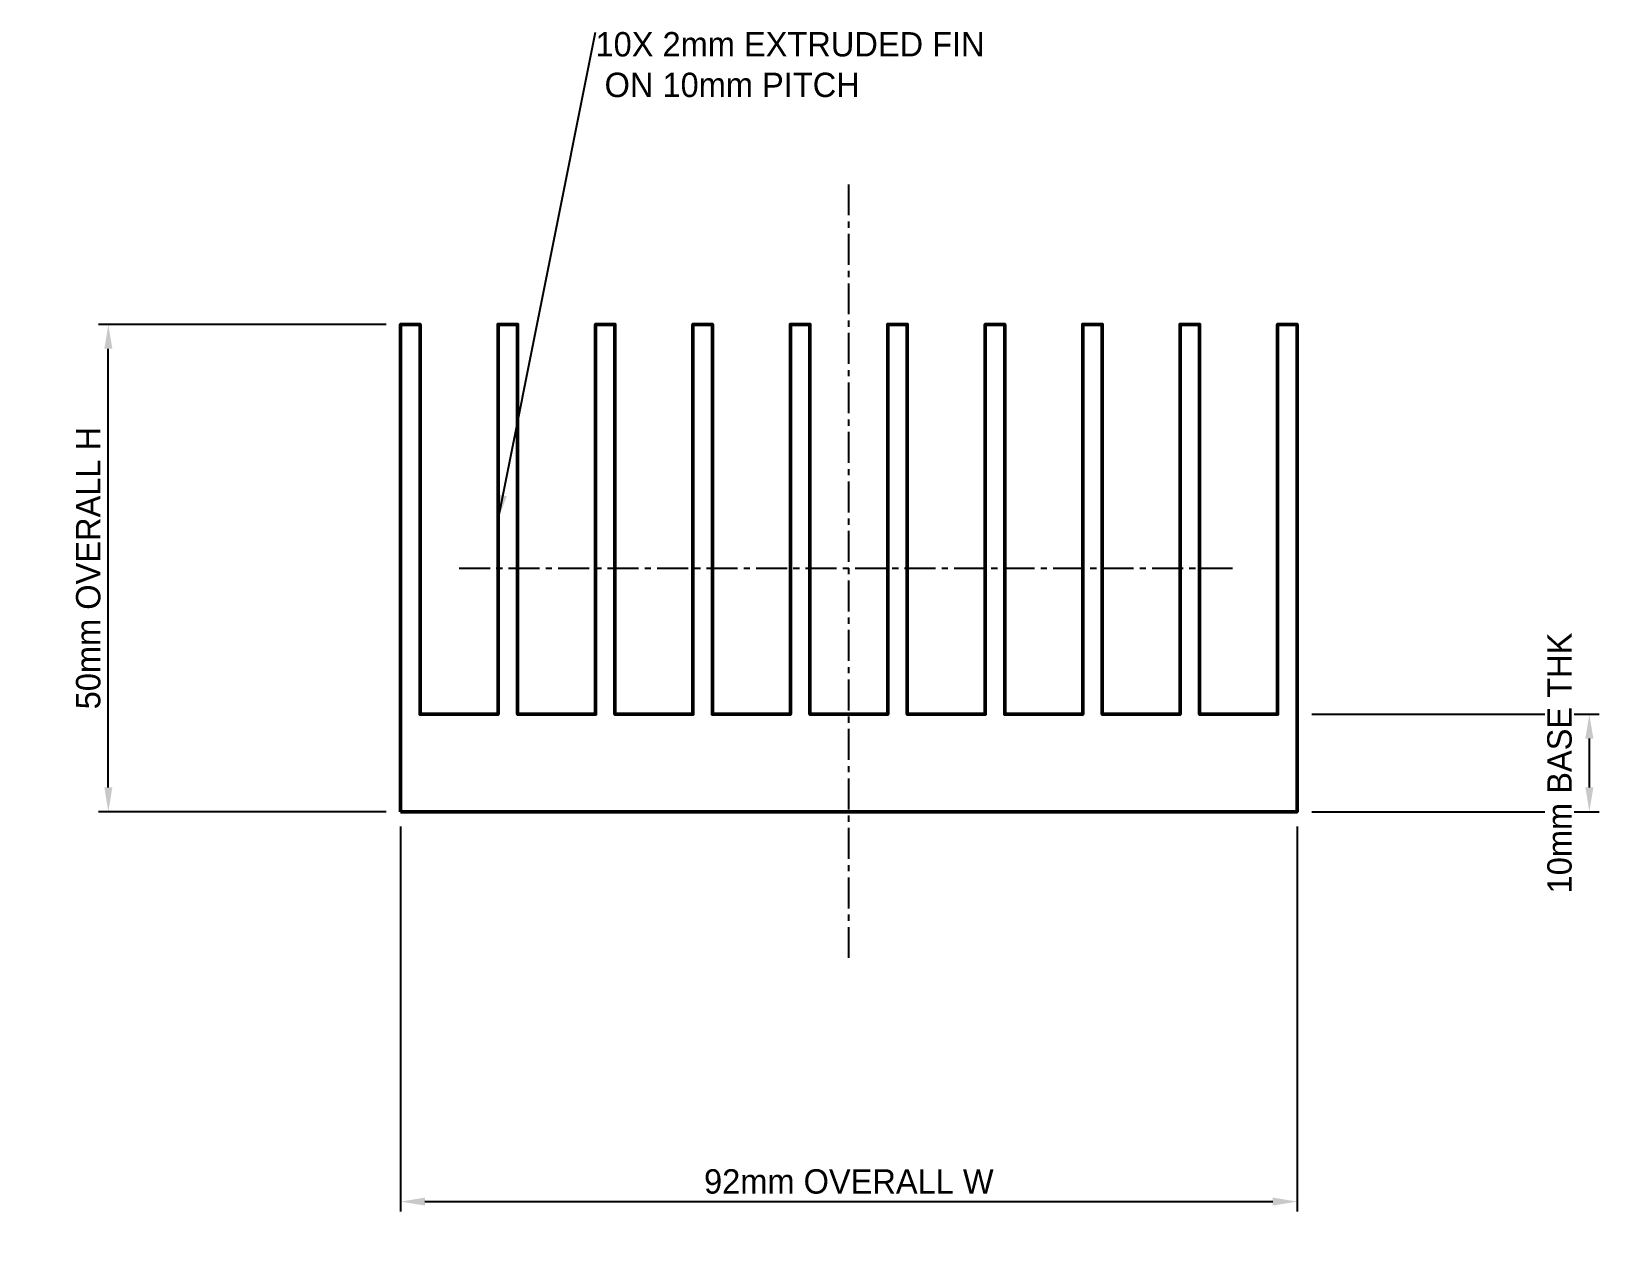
# Model space of a CAD drawing. Header units: metres. Extents: x -38 to 125, y -44 to 80.
import ezdxf

# ---------------------------------------------------------------- set-up
doc = ezdxf.new("R2010")
doc.units = ezdxf.units.M
doc.linetypes.add('CENTER', pattern=[5.08, 3.175, -0.635, 0.635, -0.635])
for name, color, linetype, lineweight in [('CENTERLINES', 7, 'CENTER', 25), ('DIMENSIONS', 7, 'Continuous', 25), ('GEOMETRY', 7, 'Continuous', 50)]:
    doc.layers.add(name, color=color, linetype=linetype, lineweight=lineweight)
doc.dimstyles.new('ENGINEERING_STYLE', dxfattribs={"dimtxt": 2.5, "dimasz": 2.5, "dimexe": 1, "dimexo": 1.5, "dimgap": 0.8, "dimtad": 1, "dimcen": 2.5, "dimazin": 3, "dimtfac": 1, "dimtmove": 0, "dimatfit": 3, "dimtfill": 1})

msp = doc.modelspace()

# ---------------------------------------------------------------- linework, layer by layer
at = {"layer": 'CENTERLINES'}
for p, q in [((46, -15), (46, 65)), ((6, 25), (86, 25))]:
    msp.add_line(p, q, dxfattribs=at)
at = {"layer": 'GEOMETRY'}
msp.add_lwpolyline([(0, 0), (92, 0), (92, 10), (92, 50), (90, 50), (90, 10), (82, 10), (82, 50), (80, 50), (80, 10), (72, 10), (72, 50), (70, 50), (70, 10), (62, 10), (62, 50), (60, 50), (60, 10), (52, 10), (52, 50), (50, 50), (50, 10), (42, 10), (42, 50), (40, 50), (40, 10), (32, 10), (32, 50), (30, 50), (30, 10), (22, 10), (22, 50), (20, 50), (20, 10), (12, 10), (12, 50), (10, 50), (10, 10), (2, 10), (2, 50), (0, 50), (0, 10), (0, 10)], close=True, dxfattribs=at)

# ---------------------------------------------------------------- texts
at = {"layer": 'DIMENSIONS', "insert": (20, 80), "char_height": 2.5, "attachment_point": 1}
msp.add_mtext('10X 2mm EXTRUDED FIN\\P ON 10mm PITCH', dxfattribs=at)

# ---------------------------------------------------------------- leaders
at = {"layer": 'DIMENSIONS'}
msp.add_leader([(10, 30), (20, 80)], dimstyle='ENGINEERING_STYLE', dxfattribs=at)

# ---------------------------------------------------------------- next in the draw order: dimensions: what is measured, and where the dimension line sits
msp.add_linear_dim(base=(0, -40), p1=(0, 0), p2=(92, 0), text='92mm OVERALL W', dimstyle='ENGINEERING_STYLE', dxfattribs=at).render()

# ---------------------------------------------------------------- next in the draw order: dimensions: what is measured, and where the dimension line sits
for base, p1, p2, text in [((-30, 0), (0, 0), (0, 50), '50mm OVERALL H'), ((122, 0), (92, 0), (92, 10), '10mm BASE THK')]:
    msp.add_linear_dim(base=base, p1=p1, p2=p2, angle=90, text=text, dimstyle='ENGINEERING_STYLE', dxfattribs=at).render()

doc.saveas('drawing.dxf')
